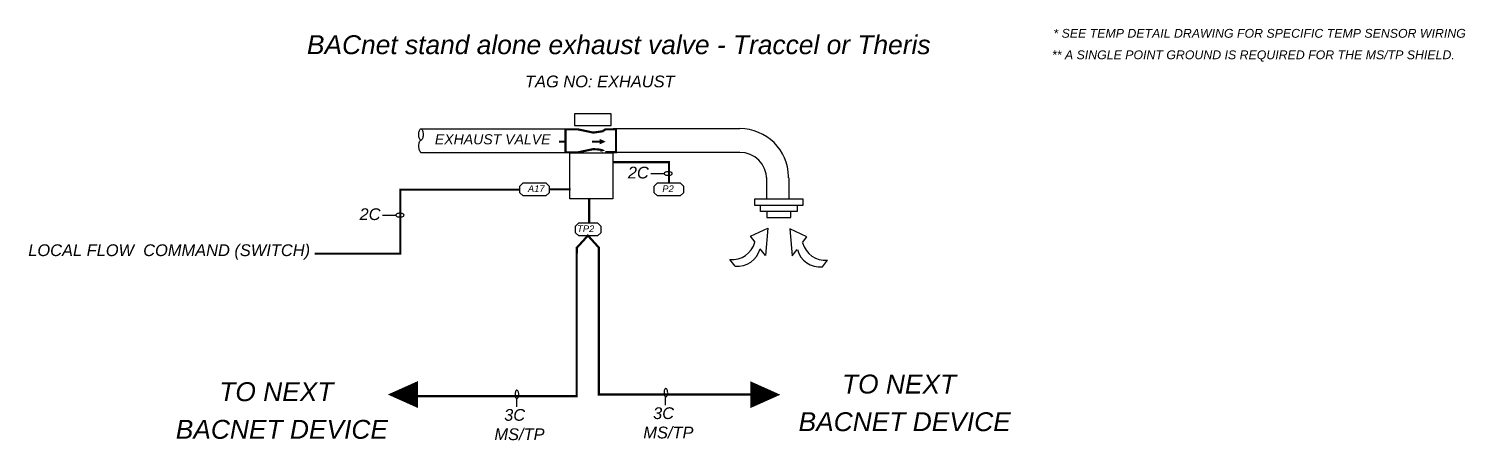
# Model space of a CAD drawing. Header units: inches. Extents: x -1342 to 5137, y -3408 to 967.
# Drawn here: x 1372 to 3313, y -2237 to -1682 of the extents above; entities that cross this region are included whole.
import ezdxf
from ezdxf.enums import TextEntityAlignment as Align

# ---------------------------------------------------------------- set-up
doc = ezdxf.new("R2010")
doc.units = ezdxf.units.IN
doc.header["$LTSCALE"] = 0.1
doc.header["$MEASUREMENT"] = 0
doc.layers.add('room', color=7, linetype='Continuous')
doc.layers.add('WIRE', color=7, linetype='Continuous')
doc.styles.get("Standard").update_dxf_attribs({"font": 'ariali.ttf'})

msp = doc.modelspace()

# ---------------------------------------------------------------- linework, layer by layer
at = {"layer": 'room', "color": 7}
for p, q in [((1901.4, -1817), (2096.8, -1817)), ((2161.5, -1816.8), (2264.5, -1816.8)), ((2239.8, -1816.8), (2332.6, -1816.8)), ((2096.8, -1849.3), (1901.9, -1849.3)), ((2102.9, -1849.5), (2161.1, -1849.5)), ((2102.9, -1911.8), (2102.9, -1849.5)), ((2161.1, -1849.5), (2161.1, -1911.8)), ((2264.5, -1849.1), (2162, -1849.1)), ((2332.6, -1849.1), (2239.8, -1849.1)), ((2212.4, -1877.5), (2230.2, -1877.5)), ((2035.3, -1894.3), (2039.7, -1890)), ((2035.3, -1903.4), (2035.3, -1894.3)), ((2039.7, -1890), (2070.5, -1890)), ((2070.5, -1890), (2074.9, -1894.3)), ((2074.9, -1894.3), (2074.9, -1903.4)), ((2217, -1894.3), (2221.3, -1890)), ((2217, -1903.4), (2217, -1894.3)), ((2221.3, -1890), (2252.2, -1890)), ((2252.2, -1890), (2256.6, -1894.3)), ((2256.6, -1894.3), (2256.6, -1903.4)), ((2368.9, -1912), (2368.9, -1882.8)), ((2398.7, -1883.1), (2398.7, -1912)), ((2039.7, -1907.7), (2035.3, -1903.4)), ((2070.5, -1907.7), (2039.7, -1907.7)), ((2074.9, -1903.4), (2070.5, -1907.7)), ((2161.1, -1911.8), (2102.9, -1911.8)), ((2221.3, -1907.7), (2217, -1903.4)), ((2252.2, -1907.7), (2221.3, -1907.7)), ((2256.6, -1903.4), (2252.2, -1907.7)), ((2368.9, -1912), (2352.4, -1912)), ((2352.4, -1912), (2352.4, -1920.2)), ((2352.4, -1920.2), (2418.1, -1920.2)), ((2360.6, -1928.5), (2360.6, -1920.2)), ((2401.7, -1912), (2368.9, -1912)), ((2418.1, -1912), (2401.7, -1912)), ((2409.9, -1920.2), (2409.9, -1928.5)), ((2418.1, -1920.2), (2418.1, -1912)), ((1850, -1933.7), (1867.7, -1933.7)), ((2409.9, -1928.5), (2360.6, -1928.5)), ((2368.9, -1928.5), (2368.9, -1936.7)), ((2368.9, -1936.7), (2401.7, -1936.7)), ((2401.7, -1936.7), (2401.7, -1928.5)), ((2110.8, -1948.3), (2115.1, -1944)), ((2110.8, -1957.4), (2110.8, -1948.3)), ((2115.1, -1961.7), (2110.8, -1957.4)), ((2115.1, -1944), (2140.3, -1944)), ((2140.3, -1944), (2144.7, -1948.3)), ((2144.7, -1957.4), (2140.3, -1961.7)), ((2144.7, -1948.3), (2144.7, -1957.4)), ((2347.1, -1962), (2370.3, -1951.4)), ((2370.3, -1951.4), (2367.1, -1988)), ((2400, -1952.1), (2403.2, -1988.7)), ((2423.2, -1962.7), (2400, -1952.1)), ((2140.3, -1961.7), (2115.1, -1961.7)), ((2353.2, -1969.9), (2347.1, -1962)), ((2367.1, -1988), (2359.9, -1979.2)), ((2417.1, -1970.6), (2423.2, -1962.7)), ((2326.1, -2002.7), (2319.1, -1993.6)), ((2403.2, -1988.7), (2410.3, -1979.9)), ((2444.1, -2003.4), (2451.2, -1994.4))]:
    msp.add_line(p, q, dxfattribs=at)
at = {"layer": 'room', "color": 7, "linetype": 'Continuous'}
for p, q in [((2031.2, -2192.6), (2031.2, -2181.9)), ((2232.4, -2190.3), (2232.4, -2179.6))]:
    msp.add_line(p, q, dxfattribs=at)
at = {"layer": 'room', "color": 7}
msp.add_lwpolyline([(2158.8, -1796.9), (2109.1, -1796.9), (2109.1, -1812.6), (2158.8, -1812.6)], close=True, dxfattribs=at)
for points in [[(1901.7, -1817, -0.208555), (1902.7, -1817.4, -0.085238), (1903.9, -1819.4, -0.052345), (1904.5, -1821.7, -0.039517), (1904.7, -1824.8, -0.039517), (1904.5, -1827.9, -0.052345), (1903.9, -1830.2, -0.095587), (1902.7, -1832, -0.208555), (1901.8, -1832.4, -0.208555), (1900.9, -1832, -0.095587), (1899.7, -1830.2, -0.052345), (1899.1, -1827.9, -0.039517), (1898.9, -1824.8, -0.039517), (1899.1, -1821.7, -0.052345), (1899.7, -1819.4, -0.087535), (1900.8, -1817.4, -0.208555)], [(2241.4, -1877.5, 0.189716), (2241.1, -1876.6, 0.100949), (2239.8, -1875.7, 0.059135), (2238.1, -1875.2, 0.045568), (2235.8, -1875, 0.045568), (2233.6, -1875.2, 0.059135), (2231.9, -1875.7, 0.100949), (2230.6, -1876.6, 0.189716), (2230.2, -1877.5, 0.189716), (2230.6, -1878.3, 0.100949), (2231.9, -1879.2, 0.059135), (2233.6, -1879.7, 0.045568), (2235.8, -1879.9, 0.045568), (2238.1, -1879.7, 0.059135), (2239.8, -1879.2, 0.100949), (2241.1, -1878.3, 0.189716)], [(1878.9, -1933.6, 0.189716), (1878.6, -1932.8, 0.100949), (1877.3, -1931.9, 0.059135), (1875.6, -1931.3, 0.045568), (1873.3, -1931.1, 0.045568), (1871.1, -1931.3, 0.059135), (1869.4, -1931.9, 0.100949), (1868.1, -1932.8, 0.189716), (1867.7, -1933.6, 0.189716), (1868.1, -1934.4, 0.100949), (1869.4, -1935.4, 0.059135), (1871.1, -1935.9, 0.045568), (1873.3, -1936.1, 0.045568), (1875.6, -1935.9, 0.059135), (1877.3, -1935.4, 0.100949), (1878.6, -1934.4, 0.189716)], [(2031.5, -2181.2, 0.189716), (2032.3, -2180.9, 0.100949), (2033.2, -2179.6, 0.059135), (2033.7, -2177.9, 0.045568), (2034, -2175.6, 0.045568), (2033.7, -2173.4, 0.059135), (2033.2, -2171.7, 0.100949), (2032.3, -2170.4, 0.189716), (2031.5, -2170, 0.189716), (2030.6, -2170.4, 0.100949), (2029.7, -2171.7, 0.059135), (2029.2, -2173.4, 0.045568), (2029, -2175.6, 0.045568), (2029.2, -2177.9, 0.059135), (2029.7, -2179.6, 0.100949), (2030.6, -2180.9, 0.189716)], [(2232.7, -2179, 0.189716), (2233.5, -2178.6, 0.100949), (2234.4, -2177.3, 0.059135), (2234.9, -2175.6, 0.045568), (2235.2, -2173.4, 0.045568), (2234.9, -2171.1, 0.059135), (2234.4, -2169.4, 0.100949), (2233.5, -2168.1, 0.189716), (2232.7, -2167.8, 0.189716), (2231.8, -2168.1, 0.100949), (2230.9, -2169.4, 0.059135), (2230.4, -2171.1, 0.045568), (2230.2, -2173.4, 0.045568), (2230.4, -2175.6, 0.059135), (2230.9, -2177.3, 0.100949), (2231.8, -2178.6, 0.189716)]]:
    msp.add_lwpolyline(points, format="xyb", close=True, dxfattribs=at)
at = {"layer": 'room', "color": 7, "const_width": 2.9}
msp.add_lwpolyline([(2097.1, -1848.8), (2114.2, -1848.8), (2114.2, -1848.8), (2114.2, -1848.8), (2114.2, -1848.8), (2114.2, -1848.8), (2134.6, -1844.5), (2134.6, -1844.5), (2134.6, -1844.5), (2143.7, -1845.2), (2147.2, -1846.2), (2149.4, -1848), (2151.2, -1848.7), (2151, -1848.7), (2165.3, -1848.7), (2165.3, -1817.9), (2151, -1817.9), (2147.2, -1820.4), (2134.6, -1822.2), (2114.2, -1817.9), (2097.1, -1817.9)], close=True, dxfattribs=at)
at = {"layer": 'room', "color": 7}
for points, format in [([(1901.9, -1849.3, -0.135235), (1901, -1848, -0.09269), (1899.8, -1846.1, -0.049366), (1899.2, -1843.7, -0.036976), (1899, -1840.4, -0.036976), (1899.2, -1837.1, -0.049366), (1899.8, -1834.7, -0.09269), (1901, -1832.8, -0.217316), (1901.9, -1832.4, -0.205987)], "xyb"), ([(2151.5, -1834.4, 0, 7.44, 0), (2143.2, -1834.4, 7.44, 7.44, 0)], "xyseb"), ([(1857, -2175.8, 0, 36.3, 0), (1897.6, -2175.8, 36.3, 36.3, 0)], "xyseb"), ([(2387.4, -2176, 0, 36.3, 0), (2346.8, -2176, 36.3, 36.3, 0)], "xyseb")]:
    msp.add_lwpolyline(points, format=format, dxfattribs=at)
at = {"layer": 'room', "color": 7, "const_width": 2.9}
for points in [[(2096.8, -1834.4), (2088.1, -1834.4)], [(2145.4, -1834.4), (2132.7, -1834.4)], [(2236.8, -1890), (2236.8, -1862.2), (2161.2, -1862.2)], [(2034.2, -1899.2), (1874, -1899.2), (1874, -1985.6), (1758.2, -1985.6)], [(2074.9, -1898.9), (2103.9, -1898.9)]]:
    msp.add_lwpolyline(points, dxfattribs=at)
at = {"layer": 'room', "color": 7, "linetype": 'Continuous', "const_width": 2.9}
for points in [[(2129, -1943.6), (2129, -1911.8)], [(2112.5, -1985.1), (2112.5, -1977.5), (2127.4, -1961.2), (2142.2, -1977.5), (2142.2, -1985.1)], [(2112.1, -1976.6), (2112.1, -2178), (1897.8, -2178)], [(2142.2, -1985.1), (2142.2, -2175.7), (2356.1, -2175.7)]]:
    msp.add_lwpolyline(points, dxfattribs=at)
at = {"layer": 'room', "color": 7}
for centre, radius, start, end in [((2332.6, -1882.8), 66, 1.0112, 90), ((2332.6, -1885.2), 36.3, 0, 90), ((2290.7, -1888), 108, 2.6092, 3.3998), ((2322.1, -1961.9), 31.9, 264.6728, 344.9895), ((2329.1, -1970.9), 31.9, 264.6728, 344.9895), ((2448.2, -1962.6), 31.9, 195.0105, 275.3272), ((2441.2, -1971.7), 31.9, 195.0105, 275.3272)]:
    msp.add_arc(centre, radius, start, end, dxfattribs=at)

# ---------------------------------------------------------------- texts
for s, height, p in [('BACnet stand alone exhaust valve - Traccel or Theris', 25.477, (1747.7, -1716.3)), ('TAG NO: EXHAUST', 15.88, (2042.4, -1761.1)), ('EXHAUST VALVE', 13.603, (1920.6, -1838)), ('2C', 15.88, (2181.3, -1884.1)), ('A17', 9.06, (2046.3, -1902.5)), ('P2', 9.06, (2227.9, -1902.5)), ('2C', 15.88, (1818.8, -1940.3)), ('TP2', 9.06, (2112.8, -1956.5)), ('LOCAL FLOW  COMMAND (SWITCH)', 15.88, (1371.2, -1988.9)), ('3C', 15.88, (2215.4, -2208.9)), ('3C', 15.88, (2014.2, -2211.2))]:
    msp.add_text(s, height=height, dxfattribs=at).set_placement(p)
for s, height, p in [('TO NEXT', 25.48, (2547.8, -2174.4)), ('TO NEXT', 25.48, (1706.4, -2184.7)), (' BACNET DEVICE', 25.477, (1708.9, -2235.5)), (' BACNET DEVICE', 25.477, (2550.4, -2225.2)), ('MS/TP', 15.88, (2034.9, -2237.3)), ('MS/TP', 15.88, (2236.1, -2235))]:
    msp.add_text(s, height=height, dxfattribs=at).set_placement(p, align=Align.CENTER)
at = {"layer": 'WIRE', "color": 7}
for s, p in [('* SEE TEMP DETAIL DRAWING FOR SPECIFIC TEMP SENSOR WIRING', (3313.5, -1688.2)), ('** A SINGLE POINT GROUND IS REQUIRED FOR THE MS/TP SHIELD.', (3298.6, -1717.2))]:
    msp.add_text(s, height=11.927, dxfattribs=at).set_placement(p, align=Align.MIDDLE_RIGHT)

doc.saveas('drawing.dxf')
